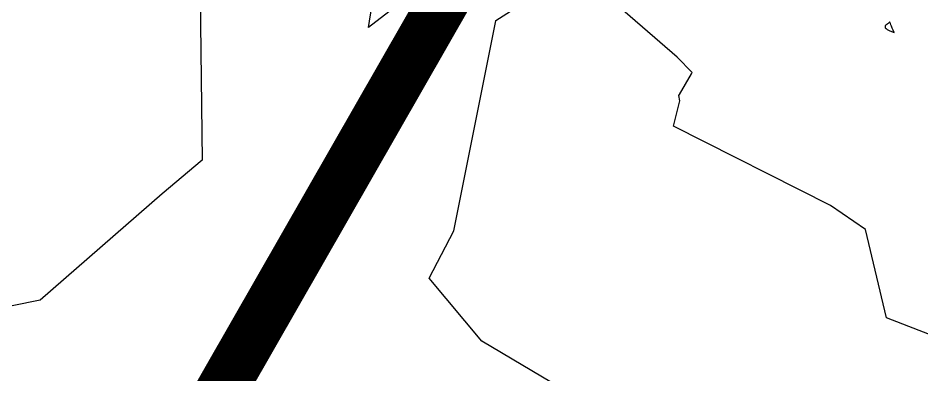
# Model space of a CAD drawing. Header units: metres. Extents: x 729358 to 732680, y 1423022 to 1426117.
# Drawn here: x 730680.8 to 730748.8, y 1425723.2 to 1425750 of the extents above; entities that cross this region are included whole.
import ezdxf

# ---------------------------------------------------------------- set-up
doc = ezdxf.new("R2010")
doc.units = ezdxf.units.M
doc.header["$MEASUREMENT"] = 0
doc.linetypes.add('PHANTOM', pattern=[2.5, 1.25, -0.25, 0.25, -0.25, 0.25, -0.25])
for name, color, linetype in [('36Bound', 6, 'PHANTOM'), ('HR36 IE-Exi_Xref$0$CONTOUR', 8, 'Continuous'), ('HR36 IE-Exi_Xref$0$CONTOURINDEX', 10, 'Continuous'), ('INDEX-CON', 252, 'Continuous')]:
    doc.layers.add(name, color=color, linetype=linetype)

# ---------------------------------------------------------------- blocks, each defined once
blk = doc.blocks.new('ct 50 rai')
at = {"layer": 'INDEX-CON', "flags": 128}
blk.add_lwpolyline([(-255.291, -30.101), (-255.366, -29.916), (-255.432, -29.756), (-255.488, -29.621), (-255.533, -29.51), (-255.568, -29.424), (-255.594, -29.363), (-255.609, -29.326), (-255.614, -29.313), (-255.619, -29.317), (-255.633, -29.327), (-255.656, -29.345), (-255.688, -29.371), (-255.729, -29.403), (-255.78, -29.443), (-255.839, -29.49), (-255.907, -29.544), (-255.962, -29.603), (-255.978, -29.665), (-255.958, -29.73), (-255.899, -29.799), (-255.804, -29.87), (-255.67, -29.944), (-255.499, -30.021), (-255.291, -30.101)], dxfattribs=at)

msp = doc.modelspace()

# ---------------------------------------------------------------- linework, layer by layer
at = {"layer": '36Bound', "const_width": 3.84}
msp.add_lwpolyline([(731089.287, 1424869.871), (731097.585, 1425120.068), (731110.411, 1425192.418), (731138.066, 1425349.107), (731186.636, 1425492.901), (731134.878, 1425523.957), (731220.888, 1425664.901), (730803.807, 1425911.355), (730764.779, 1425842.605), (730723.843, 1425770.493), (730682.741, 1425698.758), (730672.5, 1425703.906), (730659.078, 1425710.654), (730650.067, 1425715.184), (730455.778, 1425812.855), (730385.149, 1425653.569), (730390.362, 1425601.868), (730354.833, 1425374.706), (730264.082, 1425176.503), (730117.503, 1425088.872), (729994.076, 1425024.159), (729814.031, 1424892.64)], dxfattribs=at)
at = {"layer": 'HR36 IE-Exi_Xref$0$CONTOUR', "elevation": 77.5, "flags": 128}
msp.add_lwpolyline([(730768.423, 1425720.349), (730757.959, 1425725.969), (730750.616, 1425725.742), (730746.141, 1425727.467), (730744.564, 1425734.115), (730741.935, 1425735.926), (730730.115, 1425741.894), (730730.591, 1425743.794), (730730.514, 1425744.2), (730730.559, 1425744.282), (730731.017, 1425745.063), (730731.476, 1425745.845), (730731.521, 1425745.927), (730730.389, 1425747.097), (730725.552, 1425751.263), (730723.014, 1425752.695), (730718.897, 1425755.281), (730713.862, 1425758.471), (730713.596, 1425758.626), (730711.609, 1425759.864)], dxfattribs=at)
at = {"layer": 'HR36 IE-Exi_Xref$0$CONTOURINDEX', "elevation": 78, "flags": 128}
for points in [[(730710.204, 1425754.194), (730712.178, 1425753.205), (730707.151, 1425749.316), (730708.116, 1425755.341), (730710.204, 1425754.194)], [(730694.49, 1425751.649), (730694.639, 1425739.327), (730691.616, 1425736.797), (730682.452, 1425728.805), (730668.301, 1425725.942)], [(730723.215, 1425721.268), (730715.7, 1425725.729), (730711.727, 1425730.466), (730713.578, 1425734.03), (730716.732, 1425749.827), (730716.737, 1425749.844), (730718.412, 1425750.891)]]:
    msp.add_lwpolyline(points, dxfattribs=at)

# ---------------------------------------------------------------- block references
msp.add_blockref('ct 50 rai', (731002.018, 1425779.034, 78))

doc.saveas('drawing.dxf')
